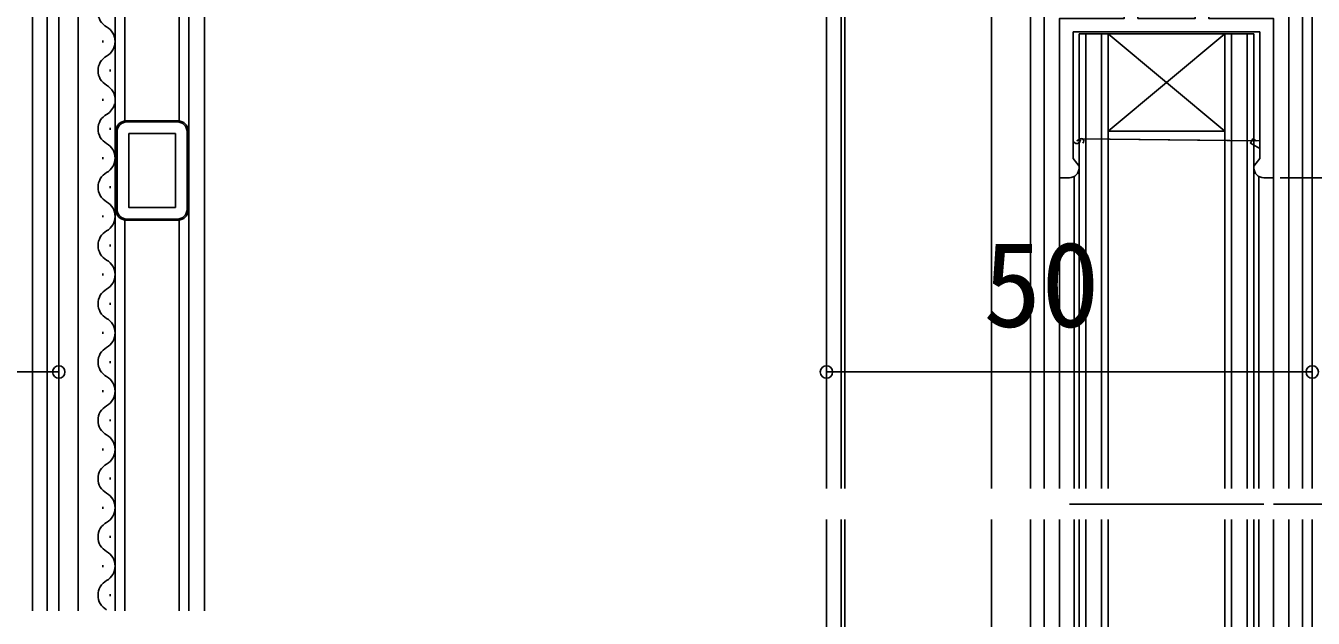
# Model space of a CAD drawing. Units: millimetres, scale not verified. Extents: x -525 to 525, y -782 to 777.
# Drawn here: x -402.4 to -269.9, y 342 to 402.9 of the extents above; entities that cross this region are included whole.
import ezdxf
from ezdxf.enums import TextEntityAlignment as Align

# ---------------------------------------------------------------- set-up
doc = ezdxf.new("R2010")
doc.units = ezdxf.units.MM
doc.header["$LTSCALE"] = 4
for name, color, linetype in [('0-2_YKK_11', 7, 'Continuous'), ('0-3_YKK_12', 2, 'Continuous'), ('0-4_YKK_13', 4, 'Continuous'), ('0-6_YKK_D', 6, 'Continuous')]:
    doc.layers.add(name, color=color, linetype=linetype)
doc.styles.add('ＭＳ ゴシック', font='')
doc.styles.get('ＭＳ ゴシック').set_extended_font_data('MS Gothic')

msp = doc.modelspace()

# ---------------------------------------------------------------- linework, layer by layer
at = {"layer": '0-2_YKK_11'}
for p, q in [((-386.8, 393.042), (-392, 393.042)), ((-393, 392.042), (-393, 384.042)), ((-385.8, 384.042), (-385.8, 392.042)), ((-294.21, 391.101), (-293.871, 391.297)), ((-293.621, 390.864), (-293.621, 390.864)), ((-392, 383.042), (-386.8, 383.042))]:
    msp.add_line(p, q, dxfattribs=at)
for points in [[(-274.996, 387.301), (-273.996, 387.301), (-273.996, 403.701), (-280.646, 403.701), (-280.646, 405.254), (-279.525, 405.901), (-281.305, 408.983), (-282.046, 408.785), (-282.046, 403.701), (-287.946, 403.701), (-287.946, 408.785), (-288.687, 408.983), (-290.467, 405.901), (-289.346, 405.254), (-289.346, 403.701), (-295.996, 403.701), (-295.996, 387.301), (-294.996, 387.301)], [(-294.596, 402.301), (-275.396, 402.301), (-275.396, 391.101), (-275.396, 390.301), (-275.396, 389.276), (-275.771, 388.791), (-275.996, 388.501), (-275.996, 388.301)], [(-293.996, 388.301), (-293.996, 388.501), (-294.221, 388.791), (-294.596, 389.276), (-294.596, 390.301), (-294.596, 391.101), (-294.596, 402.301)], [(-293.871, 391.297), (-294.21, 391.101), (-294.21, 391.101)], [(-275.782, 391.101), (-293.871, 391.297), (-275.396, 391.101)], [(-275.396, 390.301), (-276.371, 390.864), (-276.121, 391.297), (-275.782, 391.101), (-275.782, 391.101)]]:
    msp.add_lwpolyline(points, dxfattribs=at)
msp.add_lwpolyline([(-391.8, 391.842), (-391.8, 384.242), (-387, 384.242), (-387, 391.842)], close=True, dxfattribs=at)
for centre, radius, start, end in [((-392, 392.042), 1, 90.00001, 179.99999), ((-386.8, 392.042), 1, 0.00001, 89.99999), ((-294.234, 391.199), 0.376, 195.12324, 15.12326), ((-293.746, 391.08), 0.25, 299.99992, 119.99994), ((-294.996, 388.301), 1, 270.00001, 359.99999), ((-274.996, 388.301), 1, 180.00001, 269.99999), ((-392, 384.042), 1, 180.00001, 269.99999), ((-386.8, 384.042), 1, 270.00001, 359.99999)]:
    msp.add_arc(centre, radius, start, end, dxfattribs=at)
at = {"layer": '0-3_YKK_12'}
for p, q in [((-383.996, 493.702), (-383.996, 342.702)), ((-319.996, 355.294), (-319.996, 473.201)), ((-318.496, 473.201), (-318.496, 355.294)), ((-269.996, 473.201), (-269.996, 355.294)), ((-270.996, 460.001), (-270.996, 355.294)), ((-401.696, 458.684), (-401.696, 342.702)), ((-400.196, 458.702), (-400.196, 342.702)), ((-399, 458.702), (-399, 394.449)), ((-397, 458.702), (-397, 394.449)), ((-392.2, 458.702), (-392.2, 393.142)), ((-386.6, 393.142), (-386.6, 458.702)), ((-272.396, 459.701), (-272.396, 355.294)), ((-318.096, 453.701), (-318.096, 355.294)), ((-302.996, 453.701), (-302.996, 355.294)), ((-298.996, 446.001), (-298.996, 355.294)), ((-297.597, 445.701), (-297.597, 355.294)), ((-393.2, 342.702), (-393.2, 409.52)), ((-385.6, 409.52), (-385.6, 342.702)), ((-293.996, 402.101), (-293.996, 355.294)), ((-275.996, 402.101), (-293.996, 402.101)), ((-293.296, 402.101), (-293.296, 355.294)), ((-291.696, 402.101), (-291.696, 355.294)), ((-290.996, 402.101), (-290.996, 355.294)), ((-290.996, 392.101), (-278.996, 402.101)), ((-278.996, 402.101), (-278.996, 355.294)), ((-278.296, 402.101), (-278.296, 355.294)), ((-276.696, 402.101), (-276.696, 355.294)), ((-275.996, 402.101), (-275.996, 355.294)), ((-394.46, 401.223), (-394.46, 401.423)), ((-393.7, 398.223), (-393.7, 398.423)), ((-399, 395.158), (-399, 342.702)), ((-397, 395.158), (-397, 342.702)), ((-394.46, 395.223), (-394.46, 395.423)), ((-385.6, 342.702), (-385.6, 395.158)), ((-393.7, 392.223), (-393.7, 392.423)), ((-394.46, 389.223), (-394.46, 389.423)), ((-295.995, 387.579), (-295.995, 355.294)), ((-294.496, 387.435), (-294.496, 355.294)), ((-275.496, 387.435), (-275.496, 355.294)), ((-273.996, 387.601), (-273.996, 355.294)), ((-393.7, 386.223), (-393.7, 386.423)), ((-394.46, 383.223), (-394.46, 383.423)), ((-392.2, 382.942), (-392.2, 342.702)), ((-386.6, 342.702), (-386.6, 382.942)), ((-393.7, 380.223), (-393.7, 380.423)), ((-394.46, 377.224), (-394.46, 377.424)), ((-393.7, 374.224), (-393.7, 374.424)), ((-394.461, 371.224), (-394.461, 371.424)), ((-393.701, 368.224), (-393.701, 368.424)), ((-394.461, 365.224), (-394.461, 365.424)), ((-393.701, 362.224), (-393.701, 362.424)), ((-394.461, 359.224), (-394.461, 359.424)), ((-393.701, 356.224), (-393.701, 356.424)), ((-394.461, 353.224), (-394.461, 353.424)), ((-274.996, 353.701), (-294.996, 353.701)), ((-319.996, 234.201), (-319.996, 352.108)), ((-318.496, 352.108), (-318.496, 234.201)), ((-302.996, 352.108), (-302.996, 253.701)), ((-298.996, 352.108), (-298.996, 261.401)), ((-297.597, 352.108), (-297.598, 261.701)), ((-295.996, 352.108), (-295.997, 281.851)), ((-294.496, 352.108), (-294.496, 319.967)), ((-293.996, 352.108), (-293.996, 305.101)), ((-293.296, 352.108), (-293.296, 305.101)), ((-291.696, 352.108), (-291.696, 305.101)), ((-290.996, 352.108), (-290.996, 305.101)), ((-278.996, 352.108), (-278.996, 305.101)), ((-278.296, 352.108), (-278.296, 305.101)), ((-276.696, 352.108), (-276.696, 305.101)), ((-275.996, 352.108), (-275.996, 305.101)), ((-275.496, 352.108), (-275.496, 319.967)), ((-273.996, 352.108), (-273.996, 319.801)), ((-272.396, 352.108), (-272.396, 247.701)), ((-270.996, 352.108), (-270.996, 247.401)), ((-269.996, 352.108), (-269.996, 234.201)), ((-393.701, 350.224), (-393.701, 350.424)), ((-394.461, 347.224), (-394.461, 347.424)), ((-393.701, 344.224), (-393.701, 344.424))]:
    msp.add_line(p, q, dxfattribs=at)
for points in [[(-290.996, 392.101), (-278.996, 392.101), (-290.996, 402.101)], [(-318.096, 352.108), (-318.096, 253.701), (-317.596, 253.701)]]:
    msp.add_lwpolyline(points, dxfattribs=at)
for centre, start, end in [((-393.242, 404.323), 119.19937, 240.80063), ((-394.918, 401.323), 299.19064, 60.80936), ((-393.242, 398.323), 119.19937, 240.80063), ((-394.918, 395.323), 356.34434, 60.80936), ((-394.918, 395.323), 299.19064, 345.50594), ((-393.242, 392.323), 119.19937, 240.80063), ((-394.918, 389.323), 299.19064, 60.80936), ((-393.242, 386.323), 119.19937, 240.80063), ((-394.918, 383.323), 299.19064, 60.80936), ((-393.242, 380.323), 119.19937, 240.80063), ((-394.918, 377.324), 299.19064, 60.80936), ((-393.242, 374.324), 119.19937, 240.80063), ((-394.919, 371.324), 299.19064, 60.80936), ((-393.242, 368.324), 119.19937, 240.80063), ((-394.919, 365.324), 299.19064, 60.80936), ((-393.243, 362.324), 119.19937, 240.80063), ((-394.919, 359.324), 299.19064, 60.80936), ((-393.243, 356.324), 119.19937, 240.80063), ((-394.919, 353.324), 299.19064, 60.80936), ((-393.243, 350.324), 119.19937, 240.80063), ((-394.919, 347.324), 299.19064, 60.80936), ((-393.243, 344.324), 119.19937, 240.80063)]:
    msp.add_arc(centre, 1.718, start, end, dxfattribs=at)
at = {"layer": '0-4_YKK_13'}
for p, q in [((-386.7, 393.142), (-392.1, 393.142)), ((-393.1, 383.942), (-393.1, 392.142)), ((-385.7, 392.142), (-385.7, 383.942)), ((-386.7, 382.942), (-392.1, 382.942))]:
    msp.add_line(p, q, dxfattribs=at)
for centre, start, end in [((-392.1, 392.142), 90, 180), ((-386.7, 392.142), 0, 90), ((-392.1, 383.942), 180, 270), ((-386.7, 383.942), 270, 0)]:
    msp.add_arc(centre, 1, start, end, dxfattribs=at)
at = {"layer": '0-6_YKK_D'}
for p, q in [((-273.296, 387.301), (-248.996, 387.301)), ((-470, 367.301), (-399, 367.301)), ((-319.996, 367.301), (-269.996, 367.301)), ((-273.996, 353.701), (-208.996, 353.701))]:
    msp.add_line(p, q, dxfattribs=at)
for centre in [(-399, 367.301), (-319.996, 367.301), (-269.996, 367.301)]:
    msp.add_circle(centre, 0.637, dxfattribs=at)

# ---------------------------------------------------------------- texts
at = {"layer": '0-6_YKK_D', "style": 'ＭＳ ゴシック'}
msp.add_text('50', height=8.798, dxfattribs=at).set_placement((-303.86, 369.301), align=Align.BOTTOM_LEFT)

doc.saveas('drawing.dxf')
